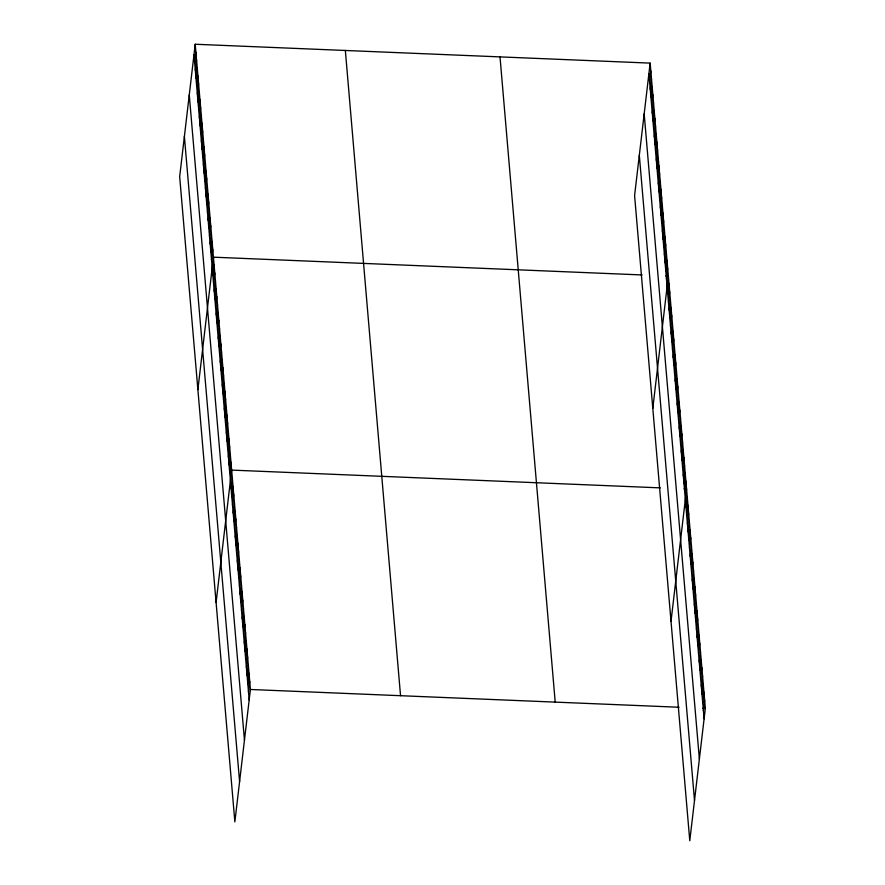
<?xml version="1.0" encoding="UTF-8"?>
<svg xmlns="http://www.w3.org/2000/svg" width="885" height="885" viewBox="0 0 885 885"><rect width="100%" height="100%" fill="white"/><g stroke="black" fill="none" stroke-linecap="round" stroke-linejoin="round"><path stroke-width="1.33" d="M195.22 44.25L179.666 176.657L234.857 821.888L250.411 689.481L195.22 44.25L650.143 63.112L705.334 708.343L689.78 840.75L634.589 195.519L650.143 63.112M194.667 62.625L195.895 52.138M195.342 70.501L196.57 60.025M196.016 78.389L197.244 67.913M196.691 86.276L197.919 75.8M197.366 94.164L198.594 83.677M198.041 102.052L199.269 91.564M198.716 109.939L199.944 99.452M199.391 117.827L200.618 107.339M200.065 125.714L201.293 115.227M200.74 133.591L201.968 123.115M201.415 141.478L202.643 131.002M202.09 149.366L203.318 138.89M202.765 157.253L203.993 146.766M203.439 165.141L204.667 154.654M204.114 173.029L205.342 162.541M204.789 180.916L206.017 170.429M205.464 188.804L206.692 178.316M206.139 196.68L207.367 186.204M206.813 204.568L208.041 194.092M207.477 212.455L208.716 201.979M208.152 220.343L209.391 209.856M208.827 228.23L210.066 217.743M209.502 236.118L210.741 225.631M210.176 244.006L211.415 233.518M210.851 251.893L212.09 241.406M211.526 259.77L212.765 249.293M197.886 389.588L213.44 257.181L642.079 274.947M212.876 275.545L214.115 265.069M213.55 283.432L214.789 272.945M214.225 291.32L215.464 280.833M214.9 299.207L216.139 288.72M215.575 307.095L216.814 296.608M216.25 314.983L217.489 304.495M216.925 322.859L218.164 312.383M217.599 330.747L218.827 320.27M218.274 338.634L219.502 328.158M218.949 346.522L220.177 336.034M219.624 354.409L220.852 343.922M220.299 362.297L221.527 351.81M220.973 370.184L222.201 359.697M221.648 378.072L222.876 367.585M222.323 385.948L223.551 375.472M222.998 393.836L224.226 383.36M223.673 401.724L224.901 391.247M224.347 409.611L225.575 399.124M225.022 417.499L226.25 407.012M225.697 425.386L226.925 414.899M226.372 433.274L227.6 422.787M227.047 441.161L228.275 430.674M227.722 449.038L228.95 438.562M228.396 456.925L229.624 446.449M229.071 464.813L230.299 454.337M229.746 472.701L230.974 462.213M216.095 602.519L231.649 470.101L660.298 487.867M231.118 488.708L232.346 478.232M231.804 496.839L233.043 486.352M232.501 504.959L233.74 494.483M233.197 513.09L234.425 502.603M233.894 521.21L235.122 510.733M234.591 529.341L235.819 518.853M235.288 537.46L236.516 526.984M235.974 545.591L237.213 535.104M236.671 553.711L237.91 543.235M237.368 561.842L238.596 551.355M238.065 569.962L239.293 559.486M238.762 578.093L239.99 567.606M239.459 586.213L240.687 575.726M240.145 594.344L241.384 583.857M240.842 602.464L242.07 591.976M241.539 610.595L242.767 600.107M242.236 618.715L243.464 608.227M242.932 626.834L244.16 616.358M243.618 634.965L244.857 624.478M244.315 643.085L245.554 632.609M245.012 651.216L246.24 640.729M245.709 659.336L246.937 648.86M246.406 667.467L247.634 656.98M247.103 675.587L248.331 665.111M247.789 683.718L249.028 673.231M248.486 691.838L249.725 681.361M649.579 81.475L650.818 70.988M650.254 89.363L651.493 78.876M650.929 97.25L652.168 86.763M651.603 105.138L652.842 94.651M652.278 113.026L653.517 102.538M652.953 120.902L654.192 110.426M653.628 128.79L654.856 118.313M654.303 136.677L655.531 126.201M654.977 144.565L656.205 134.077M655.652 152.452L656.88 141.965M656.327 160.34L657.555 149.853M657.002 168.227L658.23 157.74M657.677 176.115L658.905 165.628M658.351 183.991L659.579 173.515M659.026 191.879L660.254 181.403M659.701 199.767L660.929 189.29M660.376 207.654L661.604 197.167M661.051 215.542L662.279 205.055M661.726 223.429L662.953 212.942M662.4 231.317L663.628 220.83M663.075 239.204L664.303 228.717M663.75 247.081L664.978 236.605M664.425 254.968L665.653 244.492M665.1 262.856L666.328 252.38M665.774 270.744L667.002 260.256M666.449 278.631L667.677 268.144M652.798 408.439L668.352 276.031L665.852 275.932M667.799 294.406L669.027 283.919M668.474 302.294L669.702 291.807M669.149 310.17L670.376 299.694M669.823 318.058L671.051 307.582M670.498 325.945L671.726 315.469M671.173 333.833L672.401 323.346M671.848 341.721L673.076 331.233M672.523 349.608L673.75 339.121M673.197 357.496L674.425 347.008M673.872 365.383L675.1 354.896M674.547 373.26L675.775 362.784M675.222 381.147L676.45 370.671M675.886 389.035L677.125 378.559M676.56 396.923L677.799 386.435M677.235 404.81L678.474 394.323M677.91 412.698L679.149 402.21M678.585 420.585L679.824 410.098M679.26 428.473L680.499 417.985M679.934 436.349L681.173 425.873M680.609 444.237L681.848 433.761M681.284 452.124L682.523 441.648M681.959 460.012L683.198 449.525M682.634 467.899L683.873 457.412M683.308 475.787L684.547 465.3M683.983 483.675L685.222 473.187M684.658 491.562L685.897 481.075M671.007 621.37L686.572 488.962L684.061 488.852M686.03 507.57L687.258 497.082M686.727 515.689L687.955 505.213M687.424 523.82L688.652 513.333M688.121 531.94L689.349 521.464M688.807 540.071L690.046 529.584M689.503 548.191L690.731 537.715M690.2 556.322L691.428 545.835M690.897 564.442L692.125 553.966M691.594 572.573L692.822 562.086M692.28 580.693L693.519 570.217M692.977 588.824L694.216 578.336M693.674 596.944L694.902 586.467M694.371 605.075L695.599 594.587M695.068 613.194L696.296 602.718M695.765 621.325L696.993 610.838M696.451 629.445L697.69 618.958M697.148 637.576L698.387 627.089M697.845 645.696L699.073 635.209M698.542 653.827L699.769 643.34M699.239 661.947L700.466 651.46M699.935 670.078L701.163 659.591M700.621 678.198L701.86 667.71M701.318 686.317L702.557 675.841M702.015 694.448L703.243 683.961M702.712 702.568L703.94 692.092M703.409 710.699L704.637 700.212M250.411 689.481L679.061 707.248M702.834 708.232L705.334 708.343M648.904 73.588L704.106 718.819M644.18 113.822L699.371 759.064M639.313 155.284L694.504 800.516M500.014 56.883L555.205 702.115M345.349 50.478L400.54 695.71M193.992 54.737L249.183 699.969M189.268 94.972L244.459 740.203M184.39 136.423L239.592 781.654"/></g></svg>
